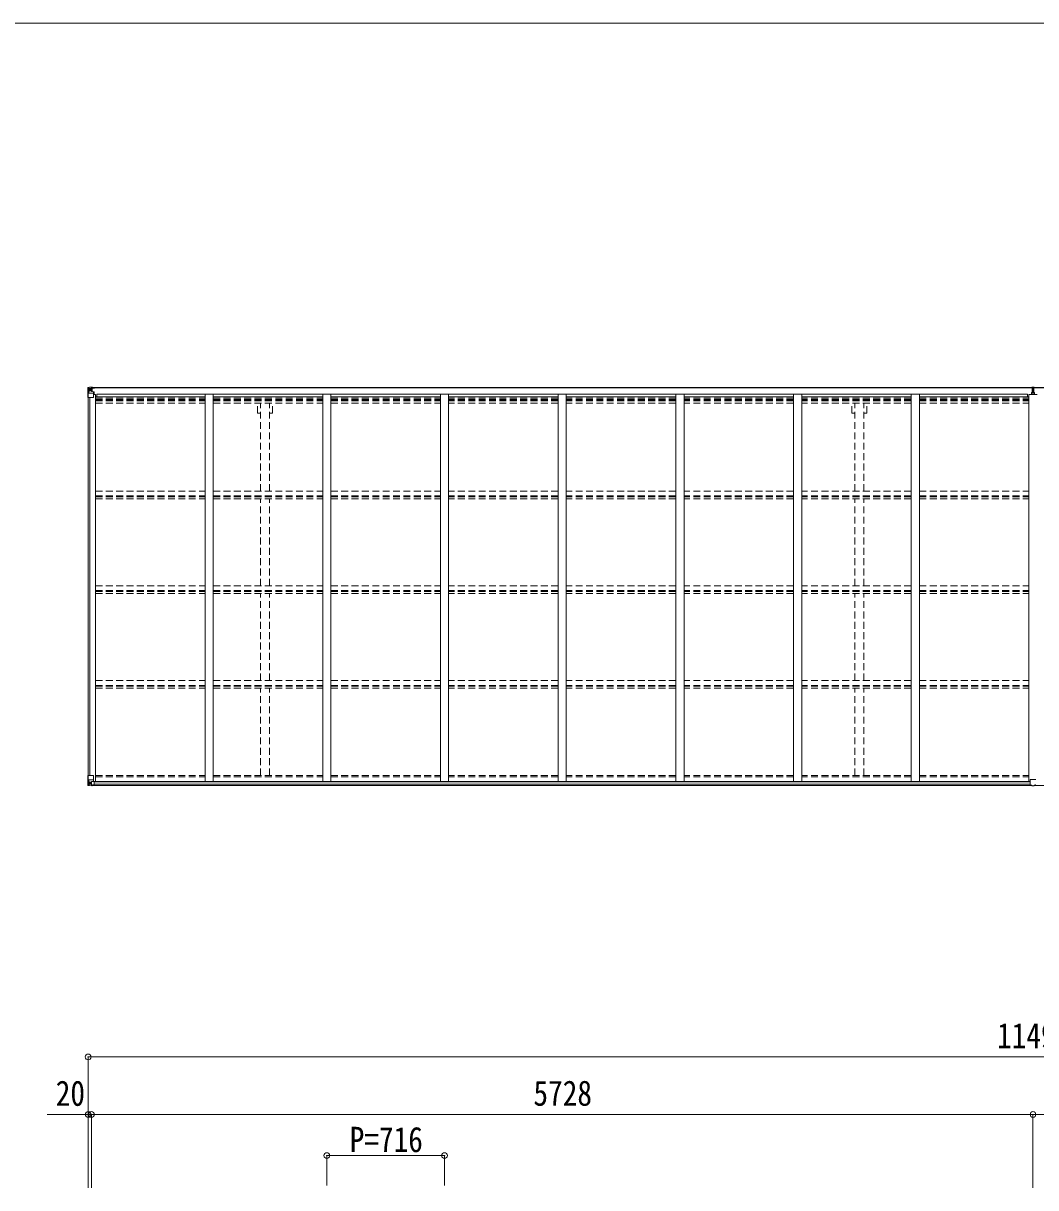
# Model space of a CAD drawing. Units: millimetres at full size, sheet at 1:35. Extents: x -9837 to 9837, y -6790 to 6790.
# Drawn here: x -3134 to 3025, y -294 to 6790 of the extents above; entities that cross this region are included whole.
import ezdxf
from ezdxf.enums import TextEntityAlignment as Align

# ---------------------------------------------------------------- set-up
doc = ezdxf.new("R2010")
doc.units = ezdxf.units.MM
doc.header["$LTSCALE"] = 35
doc.header["$PDMODE"] = 32
doc.header["$PDSIZE"] = 35
doc.linetypes.add('DASHED1', pattern=[1.8, 1.2, -0.6])
for name, color, linetype, lineweight in [('0-3_ELV2', 4, 'Continuous', 9), ('0-4_TABLE1', 6, 'Continuous', 9), ('0-6_OTH_LINE', 6, 'Continuous', 9), ('F-0_240', 7, 'Continuous', 9)]:
    doc.layers.add(name, color=color, linetype=linetype, lineweight=lineweight)
doc.styles.add('ＭＳ ゴシック', font='')
doc.styles.get('ＭＳ ゴシック').set_extended_font_data('MS Gothic')

msp = doc.modelspace()

# ---------------------------------------------------------------- linework, layer by layer
at = {"layer": '0-3_ELV2'}
for p, q in [((-2717.66, 4574.06), (3002.34, 4574.06)), ((-2717.66, 4571.91), (3002.34, 4571.91)), ((3015.34, 4574.06), (8735.34, 4574.06)), ((3015.34, 4571.91), (8735.34, 4571.91)), ((-2739.16, 4513.29), (-2739.16, 2213.98)), ((-2729.46, 4513.29), (-2729.46, 2213.98)), ((-2694.16, 4531.94), (-2707.16, 4531.94)), ((-2694.16, 4531.94), (-2694.16, 2177.96)), ((-2694.16, 4518.26), (-2028.16, 4518.26)), ((-2686.66, 4518.26), (-2686.66, 4533.77)), ((-2686.66, 4533.77), (2976.34, 4533.77)), ((-2028.16, 4533.76), (-2028.16, 2177.96)), ((-1978.16, 4533.76), (-1978.16, 2177.96)), ((-1978.16, 4518.26), (-1312.16, 4518.26)), ((-1312.16, 4533.76), (-1312.16, 2177.96)), ((-1262.16, 4533.76), (-1262.16, 2177.96)), ((-1262.16, 4518.26), (-596.16, 4518.26)), ((-596.16, 4533.76), (-596.16, 2177.96)), ((-546.16, 4533.76), (-546.16, 2177.96)), ((119.84, 4518.26), (-546.16, 4518.26)), ((119.84, 4533.76), (119.84, 2177.96)), ((169.84, 4533.76), (169.84, 2177.96)), ((835.84, 4518.26), (169.84, 4518.26)), ((835.84, 4533.76), (835.84, 2177.96)), ((885.84, 4533.76), (885.84, 2177.96)), ((1551.84, 4518.26), (885.84, 4518.26)), ((1551.84, 4533.76), (1551.84, 2177.96)), ((1601.84, 4533.76), (1601.84, 2177.96)), ((2267.84, 4518.26), (1601.84, 4518.26)), ((2267.84, 4533.76), (2267.84, 2177.96)), ((2317.84, 4533.76), (2317.84, 2177.96)), ((2317.84, 4518.26), (2983.84, 4518.26)), ((2976.34, 4518.26), (2976.34, 4533.77)), ((2983.84, 4531.94), (2983.84, 2177.96)), ((3033.84, 4531.94), (2983.84, 4531.94)), ((-2714.42, 2177.96), (2992.34, 2177.96)), ((-2712.66, 2152.19), (3002.34, 2152.19)), ((-2702.66, 2175.7), (2992.34, 2175.7)), ((-2702.66, 2160.08), (2992.34, 2160.08)), ((3015.34, 2152.19), (8730.34, 2152.19))]:
    msp.add_line(p, q, dxfattribs=at)
at = {"layer": '0-3_ELV2', "linetype": 'DASHED1'}
for p, q in [((-2694.16, 4509.86), (-2028.16, 4509.86)), ((-2694.16, 4501.67), (-2028.16, 4501.67)), ((-2694.16, 4497.74), (-2028.16, 4497.74)), ((-2694.16, 4492.66), (-2028.16, 4492.66)), ((-2694.16, 4479.65), (-2028.16, 4479.65)), ((-1978.16, 4509.86), (-1312.16, 4509.86)), ((-1978.16, 4501.67), (-1312.16, 4501.67)), ((-1978.16, 4497.74), (-1312.16, 4497.74)), ((-1978.16, 4492.66), (-1312.16, 4492.66)), ((-1978.16, 4479.65), (-1312.16, 4479.65)), ((-1708.36, 4418.06), (-1708.36, 4479.65)), ((-1690.66, 3943.91), (-1690.66, 4479.65)), ((-1635.66, 3943.91), (-1635.66, 4479.65)), ((-1617.96, 4418.06), (-1617.96, 4479.65)), ((-1262.16, 4509.86), (-596.16, 4509.86)), ((-1262.16, 4501.67), (-596.16, 4501.67)), ((-1262.16, 4497.74), (-596.16, 4497.74)), ((-1262.16, 4492.66), (-596.16, 4492.66)), ((-1262.16, 4479.65), (-596.16, 4479.65)), ((119.84, 4509.86), (-546.16, 4509.86)), ((119.84, 4501.67), (-546.16, 4501.67)), ((119.84, 4497.74), (-546.16, 4497.74)), ((119.84, 4492.66), (-546.16, 4492.66)), ((119.84, 4479.65), (-546.16, 4479.65)), ((835.84, 4509.86), (169.84, 4509.86)), ((835.84, 4501.67), (169.84, 4501.67)), ((835.84, 4497.74), (169.84, 4497.74)), ((835.84, 4492.66), (169.84, 4492.66)), ((835.84, 4479.65), (169.84, 4479.65)), ((1551.84, 4509.86), (885.84, 4509.86)), ((1551.84, 4501.67), (885.84, 4501.67)), ((1551.84, 4497.74), (885.84, 4497.74)), ((1551.84, 4492.66), (885.84, 4492.66)), ((1551.84, 4479.65), (885.84, 4479.65)), ((2267.84, 4509.86), (1601.84, 4509.86)), ((2267.84, 4501.67), (1601.84, 4501.67)), ((2267.84, 4497.74), (1601.84, 4497.74)), ((2267.84, 4492.66), (1601.84, 4492.66)), ((2267.84, 4479.65), (1601.84, 4479.65)), ((1907.64, 4418.06), (1907.64, 4479.65)), ((1925.34, 3943.91), (1925.34, 4479.65)), ((1980.34, 3943.91), (1980.34, 4479.65)), ((1998.04, 4418.06), (1998.04, 4479.65)), ((2317.84, 4509.86), (2983.84, 4509.86)), ((2317.84, 4501.67), (2983.84, 4501.67)), ((2317.84, 4497.74), (2983.84, 4497.74)), ((2317.84, 4492.66), (2983.84, 4492.66)), ((2317.84, 4479.65), (2983.84, 4479.65)), ((-1708.36, 4418.06), (-1690.66, 4418.06)), ((-1635.66, 4418.06), (-1617.96, 4418.06)), ((1907.64, 4418.06), (1925.34, 4418.06)), ((1980.34, 4418.06), (1998.04, 4418.06)), ((-2694.16, 3943.91), (-2028.19, 3943.91)), ((-2694.16, 3914.18), (-2028.19, 3914.18)), ((-2694.16, 3909.63), (-2028.19, 3909.63)), ((-2694.16, 3896.62), (-2028.19, 3896.62)), ((-1978.16, 3943.91), (-1312.19, 3943.91)), ((-1978.16, 3914.18), (-1312.19, 3914.18)), ((-1978.16, 3909.63), (-1312.19, 3909.63)), ((-1978.16, 3896.62), (-1312.19, 3896.62)), ((-1690.66, 3367.71), (-1690.66, 3896.62)), ((-1635.66, 3367.71), (-1635.66, 3896.62)), ((-1262.16, 3943.91), (-596.19, 3943.91)), ((-1262.16, 3914.18), (-596.19, 3914.18)), ((-1262.16, 3909.63), (-596.19, 3909.63)), ((-1262.16, 3896.62), (-596.19, 3896.62)), ((119.84, 3943.91), (-546.16, 3943.91)), ((119.84, 3914.18), (-546.16, 3914.18)), ((119.84, 3909.63), (-546.16, 3909.63)), ((119.84, 3896.62), (-546.16, 3896.62)), ((835.84, 3943.91), (169.84, 3943.91)), ((835.84, 3914.18), (169.84, 3914.18)), ((835.84, 3909.63), (169.84, 3909.63)), ((835.84, 3896.62), (169.84, 3896.62)), ((1551.84, 3943.91), (885.84, 3943.91)), ((1551.84, 3914.18), (885.84, 3914.18)), ((1551.84, 3909.63), (885.84, 3909.63)), ((1551.84, 3896.62), (885.84, 3896.62)), ((2267.81, 3943.91), (1601.84, 3943.91)), ((2267.81, 3914.18), (1601.84, 3914.18)), ((2267.81, 3909.63), (1601.84, 3909.63)), ((2267.81, 3896.62), (1601.84, 3896.62)), ((1925.34, 3367.71), (1925.34, 3896.62)), ((1980.34, 3367.71), (1980.34, 3896.62)), ((2317.84, 3943.91), (2983.81, 3943.91)), ((2317.84, 3914.18), (2983.81, 3914.18)), ((2317.84, 3909.63), (2983.81, 3909.63)), ((2317.84, 3896.62), (2983.81, 3896.62)), ((-2694.16, 3367.84), (-2028.19, 3367.84)), ((-2694.16, 3338.1), (-2028.19, 3338.1)), ((-2694.16, 3333.55), (-2028.19, 3333.55)), ((-1978.16, 3367.84), (-1312.19, 3367.84)), ((-1978.16, 3338.1), (-1312.19, 3338.1)), ((-1978.16, 3333.55), (-1312.19, 3333.55)), ((-1262.16, 3367.84), (-596.19, 3367.84)), ((-1262.16, 3338.1), (-596.19, 3338.1)), ((-1262.16, 3333.55), (-596.19, 3333.55)), ((119.84, 3367.84), (-546.16, 3367.84)), ((119.84, 3338.1), (-546.16, 3338.1)), ((119.84, 3333.55), (-546.16, 3333.55)), ((835.84, 3367.84), (169.84, 3367.84)), ((835.84, 3338.1), (169.84, 3338.1)), ((835.84, 3333.55), (169.84, 3333.55)), ((1551.84, 3367.84), (885.84, 3367.84)), ((1551.84, 3338.1), (885.84, 3338.1)), ((1551.84, 3333.55), (885.84, 3333.55)), ((2267.81, 3367.84), (1601.84, 3367.84)), ((2267.81, 3338.1), (1601.84, 3338.1)), ((2267.81, 3333.55), (1601.84, 3333.55)), ((2317.84, 3367.84), (2983.81, 3367.84)), ((2317.84, 3338.1), (2983.81, 3338.1)), ((2317.84, 3333.55), (2983.81, 3333.55)), ((-2694.16, 3320.54), (-2028.19, 3320.54)), ((-1978.16, 3320.54), (-1312.19, 3320.54)), ((-1690.66, 2791.63), (-1690.66, 3319.35)), ((-1635.66, 2791.63), (-1635.66, 3319.35)), ((-1262.16, 3320.54), (-596.19, 3320.54)), ((119.84, 3320.54), (-546.16, 3320.54)), ((835.84, 3320.54), (169.84, 3320.54)), ((1551.84, 3320.54), (885.84, 3320.54)), ((2267.81, 3320.54), (1601.84, 3320.54)), ((1925.34, 2791.63), (1925.34, 3319.35)), ((1980.34, 2791.63), (1980.34, 3319.35)), ((2317.84, 3320.54), (2983.81, 3320.54)), ((-2694.16, 2791.76), (-2028.19, 2791.76)), ((-1978.16, 2791.76), (-1312.19, 2791.76)), ((-1262.16, 2791.76), (-596.19, 2791.76)), ((119.84, 2791.76), (-546.16, 2791.76)), ((835.84, 2791.76), (169.84, 2791.76)), ((1551.84, 2791.76), (885.84, 2791.76)), ((2267.81, 2791.76), (1601.84, 2791.76)), ((2317.84, 2791.76), (2983.81, 2791.76)), ((-2694.16, 2762.02), (-2028.19, 2762.02)), ((-2694.16, 2757.48), (-2028.19, 2757.48)), ((-2694.16, 2744.46), (-2028.19, 2744.46)), ((-1978.16, 2762.02), (-1312.19, 2762.02)), ((-1978.16, 2757.48), (-1312.19, 2757.48)), ((-1978.16, 2744.46), (-1312.19, 2744.46)), ((-1690.66, 2214.13), (-1690.66, 2743.27)), ((-1635.66, 2214.13), (-1635.66, 2743.27)), ((-1262.16, 2762.02), (-596.19, 2762.02)), ((-1262.16, 2757.48), (-596.19, 2757.48)), ((-1262.16, 2744.46), (-596.19, 2744.46)), ((119.84, 2762.02), (-546.16, 2762.02)), ((119.84, 2757.48), (-546.16, 2757.48)), ((119.84, 2744.46), (-546.16, 2744.46)), ((835.84, 2762.02), (169.84, 2762.02)), ((835.84, 2757.48), (169.84, 2757.48)), ((835.84, 2744.46), (169.84, 2744.46)), ((1551.84, 2762.02), (885.84, 2762.02)), ((1551.84, 2757.48), (885.84, 2757.48)), ((1551.84, 2744.46), (885.84, 2744.46)), ((2267.81, 2762.02), (1601.84, 2762.02)), ((2267.81, 2757.48), (1601.84, 2757.48)), ((2267.81, 2744.46), (1601.84, 2744.46)), ((1925.34, 2214.13), (1925.34, 2743.27)), ((1980.34, 2214.13), (1980.34, 2743.27)), ((2317.84, 2762.02), (2983.81, 2762.02)), ((2317.84, 2757.48), (2983.81, 2757.48)), ((2317.84, 2744.46), (2983.81, 2744.46)), ((-2694.16, 2214.13), (-2028.16, 2214.13)), ((-2694.16, 2205.79), (-2028.16, 2205.79)), ((-1978.16, 2214.13), (-1312.16, 2214.13)), ((-1978.16, 2205.79), (-1312.16, 2205.79)), ((-1262.16, 2214.13), (-596.16, 2214.13)), ((-1262.16, 2205.79), (-596.16, 2205.79)), ((119.84, 2214.13), (-546.16, 2214.13)), ((119.84, 2205.79), (-546.16, 2205.79)), ((835.84, 2214.13), (169.84, 2214.13)), ((835.84, 2205.79), (169.84, 2205.79)), ((1551.84, 2214.13), (885.84, 2214.13)), ((1551.84, 2205.79), (885.84, 2205.79)), ((2267.84, 2214.13), (1601.84, 2214.13)), ((2267.84, 2205.79), (1601.84, 2205.79)), ((2317.84, 2214.13), (2983.84, 2214.13)), ((2317.84, 2205.79), (2983.84, 2205.79))]:
    msp.add_line(p, q, dxfattribs=at)
at = {"layer": '0-4_TABLE1'}
for p, q in [((-2741.16, 4574), (-2741.16, 4513.29)), ((-2712.66, 4576.69), (-2740.22, 4575)), ((-2740.22, 4574.96), (-2740.22, 4574.99)), ((-2731.25, 4575.39), (-2739.17, 4574.91)), ((-2738.31, 4573.94), (-2738.32, 4573.87)), ((-2738.32, 4513.29), (-2738.32, 4573.87)), ((-2737.77, 4540.17), (-2733.63, 4552.26)), ((-2737.77, 4540.17), (-2731.16, 4539.96)), ((-2734.35, 4570.5), (-2737.08, 4574.17)), ((-2733.49, 4566.99), (-2731.16, 4567.05)), ((-2733.49, 4553.52), (-2733.49, 4566.99)), ((-2731.16, 4553.49), (-2733.49, 4553.52)), ((-2719.16, 4576.17), (-2731.16, 4575.39)), ((-2717.66, 4567.05), (-2731.16, 4567.05)), ((-2717.66, 4553.49), (-2731.16, 4553.49)), ((-2731.16, 4553.49), (-2731.16, 4553.49)), ((-2731.16, 4539.96), (-2707.16, 4539.96)), ((-2725.68, 4559.85), (-2725.68, 4558.89)), ((-2719.16, 4550.19), (-2719.16, 4576.29)), ((-2719.16, 4575.4), (-2712.66, 4575.8)), ((-2717.66, 4570.58), (-2719.16, 4570.58)), ((-2718.33, 4549.93), (-2707.99, 4548.28)), ((-2718.33, 4549.3), (-2718.33, 4549.93)), ((-2707.99, 4547.65), (-2718.33, 4549.3)), ((-2712.66, 4574.88), (-2717.66, 4574.79)), ((-2709.16, 4570.22), (-2717.66, 4570.22)), ((-2713.66, 4565.29), (-2717.66, 4565.29)), ((-2713.66, 4557.09), (-2717.66, 4557.09)), ((-2717.55, 4568.92), (-2713.66, 4568.92)), ((-2717.16, 4571.25), (-2717.16, 4569.29)), ((-2709.16, 4571.25), (-2717.16, 4571.25)), ((-2709.16, 4571.22), (-2717.16, 4571.22)), ((-2717.16, 4569.29), (-2707.16, 4569.38)), ((-2717.16, 4569.13), (-2717.16, 4569.29)), ((-2702.16, 4569.26), (-2717.16, 4569.13)), ((-2713.66, 4549.19), (-2713.66, 4569.16)), ((-2712.66, 4574.06), (-2712.66, 4576.69)), ((-2709.16, 4570.22), (-2709.16, 4571.91)), ((-2707.99, 4548.28), (-2707.99, 4547.65)), ((-2707.71, 4548.2), (-2702.66, 4548.16)), ((-2707.66, 4574.49), (-2707.66, 4574.06)), ((-2707.36, 4574.49), (-2707.66, 4574.49)), ((-2707.36, 4574.49), (-2705.67, 4574.06)), ((-2707.16, 4570.99), (-2701.16, 4570.99)), ((-2707.16, 4514.29), (-2707.16, 4547.39)), ((-2702.66, 4546.44), (-2707.16, 4546.41)), ((-2702.66, 4536.29), (-2707.16, 4536.29)), ((-2703.66, 4548.17), (-2703.66, 4546.43)), ((-2702.66, 4531.94), (-2702.66, 4548.16)), ((-2702.16, 4571.91), (-2702.16, 4570.99)), ((-2701.16, 4569.31), (-2701.16, 4571.91)), ((3000.34, 4544.71), (3007.34, 4544.77)), ((3000.34, 4531.94), (3000.34, 4544.71)), ((3007.34, 4544.27), (3000.34, 4544.21)), ((3000.34, 4543.33), (3007.34, 4543.27)), ((3007.34, 4542.77), (3000.34, 4542.83)), ((3002.34, 4575.77), (3008.84, 4576.17)), ((3002.34, 4571.27), (3002.34, 4575.77)), ((3007.34, 4573.07), (3002.34, 4572.77)), ((3003.34, 4570.27), (3007.34, 4570.27)), ((3003.34, 4544.73), (3003.34, 4570.27)), ((3003.34, 4568.44), (3007.34, 4568.37)), ((3003.34, 4564.84), (3007.34, 4564.77)), ((3003.34, 4556.6), (3007.34, 4556.57)), ((3008.84, 4573.16), (3007.34, 4573.07)), ((3007.34, 4573.07), (3007.34, 4531.94)), ((3007.34, 4559.55), (3010.34, 4559.55)), ((3007.34, 4552.48), (3010.34, 4552.48)), ((3007.34, 4542.84), (3010.34, 4542.84)), ((3007.34, 4535.77), (3010.34, 4535.77)), ((3008.84, 4576.17), (3015.34, 4575.77)), ((3008.84, 4576.17), (3008.84, 4573.16)), ((3015.34, 4572.76), (3008.84, 4573.16)), ((3010.34, 4570.27), (3014.34, 4570.27)), ((3010.34, 4570.27), (3010.34, 4531.94)), ((3010.34, 4568.37), (3014.34, 4568.37)), ((3010.34, 4564.77), (3014.34, 4564.77)), ((3010.34, 4556.57), (3014.34, 4556.57)), ((3010.34, 4544.77), (3017.34, 4544.71)), ((3017.34, 4544.21), (3010.34, 4544.27)), ((3010.34, 4543.27), (3017.34, 4543.33)), ((3017.34, 4542.83), (3010.34, 4542.77)), ((3014.34, 4544.73), (3014.34, 4570.27)), ((3015.34, 4571.27), (3015.34, 4575.77)), ((3017.34, 4544.71), (3017.34, 4531.94)), ((-2741.16, 4513.29), (-2708.16, 4513.29)), ((-2741.16, 2213.98), (-2708.16, 2213.98)), ((-2741.16, 2153.27), (-2741.16, 2213.98)), ((-2738.32, 2213.98), (-2738.32, 2153.4)), ((-2707.16, 2212.98), (-2707.16, 2179.88)), ((-2740.22, 2152.32), (-2740.22, 2152.27)), ((-2731.25, 2151.89), (-2739.17, 2152.36)), ((-2738.31, 2153.33), (-2738.32, 2153.4)), ((-2737.77, 2187.1), (-2731.16, 2187.31)), ((-2737.77, 2187.1), (-2733.63, 2175.02)), ((-2734.35, 2156.77), (-2737.08, 2153.11)), ((-2731.16, 2173.78), (-2733.49, 2173.75)), ((-2733.49, 2173.75), (-2733.49, 2160.28)), ((-2733.49, 2160.28), (-2731.16, 2160.22)), ((-2731.16, 2187.31), (-2707.16, 2187.31)), ((-2731.16, 2173.78), (-2731.16, 2173.78)), ((-2719.16, 2173.78), (-2731.16, 2173.78)), ((-2731.16, 2160.23), (-2719.16, 2160.23)), ((-2719.16, 2151.1), (-2731.16, 2151.88)), ((-2726.64, 2167.42), (-2726.64, 2168.38)), ((-2719.16, 2177.77), (-2712.66, 2177.77)), ((-2719.16, 2177.77), (-2719.16, 2150.98)), ((-2707.99, 2179.63), (-2718.33, 2177.97)), ((-2718.33, 2177.97), (-2718.33, 2177.77)), ((-2715.64, 2177.77), (-2707.99, 2178.99)), ((-2712.66, 2177.77), (-2703.66, 2177.74)), ((-2712.66, 2150.59), (-2712.66, 2156.53)), ((-2703.66, 2155.96), (-2712.66, 2155.9)), ((-2707.99, 2178.99), (-2707.99, 2179.63)), ((-2702.66, 2176.83), (-2702.66, 2156.67)), ((2992.34, 2156.05), (2992.34, 2188.37)), ((2992.34, 2156.05), (2992.34, 2156.02)), ((3024.34, 2189.37), (2993.34, 2189.37)), ((3002.34, 2155.28), (2993.34, 2155.34)), ((3015.34, 2155.28), (3024.34, 2155.34))]:
    msp.add_line(p, q, dxfattribs=at)
for points in [[(-2727.6, 4560.81), (-2728.56, 4560.81), (-2728.56, 4561.77), (-2727.6, 4561.77)], [(-2726.64, 4562.73), (-2726.64, 4563.69), (-2725.68, 4563.69), (-2725.68, 4562.73)], [(-2725.68, 4558.89), (-2726.64, 4558.89), (-2726.64, 4559.85)], [(-2724.72, 4561.77), (-2723.76, 4561.77), (-2723.76, 4560.81), (-2724.72, 4560.81)], [(-2712.66, 4575.29), (-2717.66, 4575.29), (-2717.66, 4549.83)], [(-2707.16, 4570.99), (-2707.16, 4569.37), (-2701.16, 4569.42)], [(-2740.22, 2152.27), (-2731.16, 2151.72), (-2712.66, 2150.59)], [(-2727.6, 2165.5), (-2728.56, 2165.5), (-2728.56, 2166.46), (-2727.6, 2166.46)], [(-2726.64, 2168.38), (-2725.68, 2168.38), (-2725.68, 2167.42)], [(-2725.68, 2164.54), (-2725.68, 2163.58), (-2726.64, 2163.58), (-2726.64, 2164.54)], [(-2724.72, 2166.46), (-2723.76, 2166.46), (-2723.76, 2165.5), (-2724.72, 2165.5)], [(-2702.66, 2156.67), (-2702.67, 2156.57), (-2712.66, 2156.53)], [(3008.84, 2149.86), (3002.34, 2150.25), (3002.34, 2155.28)], [(3008.84, 2149.86), (3015.34, 2150.25), (3015.34, 2155.28)]]:
    msp.add_lwpolyline(points, dxfattribs=at)
for centre in [(-2726.16, 4561.29), (-2726.16, 2165.98)]:
    msp.add_circle(centre, 5.3, dxfattribs=at)
for centre, radius, start, end in [((-2740.16, 4574), 0.999, 93.4424, 179.95083), ((-2740.16, 4574), 1, 93.50017, 180.00079), ((-2740.16, 4573.96), 0.999, 93.4424, 179.95083), ((-2739.01, 4587.61), 12.7, 269.24466, 275.10311), ((-2737.03, 4574), 1.28, 131.17831, 182.45895), ((-2727.6, 4562.73), 0.96, 270, 0), ((-2727.6, 4559.85), 0.96, 0, 90), ((-2724.72, 4562.73), 0.96, 180, 270), ((-2724.72, 4559.85), 0.96, 90, 180), ((-2718.22, 4550.86), 0.937, 182.32209, 263.26766), ((-2718.22, 4550.23), 0.937, 182.32209, 263.26766), ((-2717.16, 4571.75), 0.5, 179.99802, 269.99691), ((-2717.16, 4571.72), 0.5, 180.00109, 270.00109), ((-2717.16, 4568.79), 0.5, 90.52895, 180.04464), ((-2717.15, 4568.62), 0.513, 91.88028, 181.04707), ((-2708.1, 4547.35), 0.937, 2.32209, 83.26766), ((-2708.1, 4546.72), 0.937, 2.32209, 83.26766), ((-2702.02, 4576.95), 7.69, 268.96999, 276.43426), ((3003.34, 4571.27), 1, 180, 270), ((3014.34, 4571.27), 1, 270, 0), ((-2708.16, 4514.29), 1, 270, 0), ((-2708.16, 2212.98), 1, 0, 90), ((-2740.16, 2153.31), 0.999, 180.04917, 266.5576), ((-2740.16, 2153.27), 0.999, 180.04917, 266.5576), ((-2740.16, 2153.27), 1, 179.99921, 266.49983), ((-2739.01, 2139.66), 12.7, 84.89689, 90.75534), ((-2737.03, 2153.27), 1.28, 177.54105, 228.82169), ((-2727.6, 2167.42), 0.96, 270, 0), ((-2727.6, 2164.54), 0.96, 0, 90), ((-2724.72, 2167.42), 0.96, 180, 270), ((-2724.72, 2164.54), 0.96, 90, 180), ((-2718.22, 2177.04), 0.937, 96.73234, 129.06602), ((-2708.1, 2180.56), 0.937, 276.73234, 357.67791), ((-2708.1, 2179.92), 0.937, 276.73234, 357.67791), ((2993.34, 2188.37), 1, 90, 180), ((3024.34, 2188.37), 1, 0, 90)]:
    msp.add_arc(centre, radius, start, end, dxfattribs=at)
for centre, major_axis, ratio, start_param, end_param in [((-2539.22, 4587.31), (201, 12.36), 0.060933, 3.1373463, 3.1378449), ((-2738.22, 4575.08), (2, 0.12), 0.060933, 3.1378449, 4.2119296), ((-2737.05, 4542.52), (0.85, 2.32), 0.403757, 2.3087461, 3.2744049), ((-2738.03, 4571.98), (-0.02, 3), 0.466854, 5.5234897, 6.1575023), ((-2736.36, 4566.91), (0.03, 5), 0.573921, 4.7320603, 5.5159136), ((-2734.9, 4553.54), (0, 3), 0.468246, 4.2703918, 4.7058971), ((-2812.91, 4567.05), (81.75, 0), 0.061163, 0, 0.0007725), ((3007.37, 4573.07), (0.18, -2.99), 0.008711, 3.1415927, 4.7113235), ((2835.47, 4562.56), (171.87, 10.52), 0.017422, 6.2821194, 6.2831848), ((-2738.22, 2152.19), (2, -0.12), 0.060933, 2.0712557, 3.1453404), ((-2539.22, 2139.96), (201, -12.36), 0.060933, 3.1453404, 3.145839), ((-2737.05, 2184.75), (0.85, -2.32), 0.403757, 3.0087805, 3.9744392), ((-2738.03, 2155.29), (-0.02, -3), 0.466854, 0.125683, 0.7596956), ((-2736.36, 2160.36), (0.03, -5), 0.573921, 0.7672717, 1.551125), ((-2734.9, 2173.73), (0, -3), 0.468246, 1.5772882, 2.0127935), ((-2812.91, 2160.23), (81.75, 0), 0.061163, 6.2824128, 6.2831853), ((-2703.66, 2176.83), (1, -0.021), 0.906239, 0.0187047, 1.589501), ((-2703.66, 2156.67), (1, 0.012), 0.707053, 4.7036637, 6.124411), ((2993.34, 2156.05), (1, -0.012), 0.707053, 3.2044821, 4.7211143), ((3024.34, 2156.05), (-1, -0.012), 0.707053, 3.2044821, 4.7211143)]:
    msp.add_ellipse(centre, major_axis=major_axis, ratio=ratio, start_param=start_param, end_param=end_param, dxfattribs=at)
at = {"layer": '0-6_OTH_LINE'}
for p, q in [((-2739.16, 501), (-2739.16, -291.65)), ((-2739.16, 501), (8756.84, 501)), ((-2739.16, 151), (-2739.16, -294.41)), ((-2739.16, 151), (-2719.16, 151)), ((-2719.16, 151), (-2719.16, -294.41)), ((-2719.16, 151), (3008.84, 151)), ((3008.84, 151), (3008.84, -294.41)), ((3008.84, 151), (8736.84, 151)), ((-1287.16, -99), (-1287.16, -281.45)), ((-1287.16, -99), (-571.16, -99)), ((-571.16, -99), (-571.16, -281.45))]:
    msp.add_line(p, q, dxfattribs=at)
at = {"layer": '0-6_OTH_LINE', "lineweight": 18}
msp.add_line((-2739.16, 151), (-2987.99, 151), dxfattribs=at)
at = {"layer": '0-6_OTH_LINE'}
for p in [(-2739.16, 501), (-2739.16, 151), (-2719.16, 151), (3008.84, 151), (-1287.16, -99), (-571.16, -99)]:
    msp.add_point(p, dxfattribs=at)
at = {"layer": 'F-0_240', "color": 5}
msp.add_line((-9837.4, 6790), (9342.6, 6790), dxfattribs=at)

# ---------------------------------------------------------------- texts
at = {"layer": '0-6_OTH_LINE', "color": 7, "style": 'ＭＳ ゴシック', "width": 0.85}
for s, p in [('11496', (2790.09, 508)), ('20', (-2936.25, 157.56)), ('5728', (-30.16, 158)), ('P=716', (-1147.91, -124))]:
    msp.add_text(s, height=154, dxfattribs=at).set_placement(p, align=Align.BOTTOM_LEFT)

doc.saveas('drawing.dxf')
